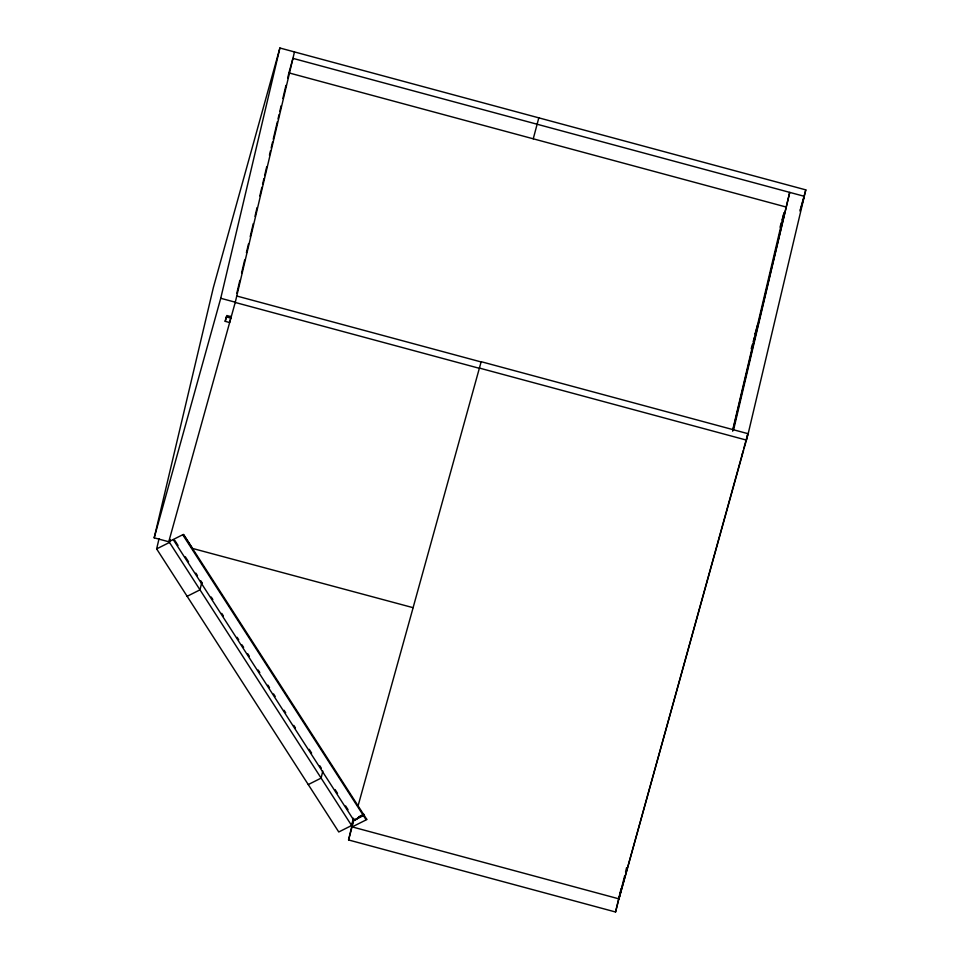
<?xml version="1.0" encoding="UTF-8"?>
<svg xmlns="http://www.w3.org/2000/svg" width="960" height="960" viewBox="0 0 960 960"><rect width="100%" height="100%" fill="white"/><g stroke="black" fill="none" stroke-linecap="round" stroke-linejoin="round"><path stroke-width="1.44" d="M236.76 296.016L481.104 361.944L413.1 607.68L192.444 548.412L183.42 534.408L168.756 541.764L154.188 537.828L213.36 287.544L279.9 48L805.812 189.876L748.164 433.728L618.924 898.86L743.4 450.132M353.34 818.22L351.624 825.516L338.76 831.972L156.636 548.892L159.06 538.68M154.188 537.828L220.74 298.284L279.9 48M351.624 825.516L169.5 542.436L170.196 539.52M231.036 316.716L229.656 322.536L225.204 321.336L226.236 316.968M236.772 293.448L239.868 280.356M241.584 273.072L244.68 259.98M246.408 252.708L248.472 243.972M250.188 236.7L253.284 223.596M255 216.324L257.064 207.6M259.824 195.96L261.888 187.224M262.572 184.308L263.952 178.488M264.636 175.584L266.7 166.848M269.448 155.208L270.48 150.84M271.176 147.936L272.544 142.116M273.24 139.2L277.368 121.74M278.052 118.836L279.084 114.468M279.768 111.552L281.148 105.732M282.864 98.46L285.96 85.368M287.676 78.084L289.056 72.264M294.468 51.924L235.236 302.46L479.58 368.376M201.672 582.792L200.004 589.836L187.14 596.304M322.788 771.06L321.12 778.116L308.256 784.572M624.696 875.652L615.564 912L348.576 839.964L353.388 819.6M538.812 117.852L533.256 138.804M615.564 912L621.072 888.72M625.536 872.112L626.568 867.732M733.116 428.268L784.08 212.712L782.076 219.924M732.672 431.208L789.72 192.384L733.596 429.792M741.78 455.94L742.248 453.972M354.672 819.168L354.828 819.756A2.028 0.648 -32.8 0 0 356.448 818.928L357.228 818.364M289.284 71.568L292.944 58.368L804.288 196.308L800.076 211.188M225.204 321.336L226.824 315.528L231.264 316.728M230.652 318.288L231.3 315.972M168.756 541.764L235.296 302.208L220.74 298.284M348.576 839.964L354.048 819.36M358.068 805.86L412.98 608.196M780.072 227.136L781.272 222.804M755.136 333.636L757.536 324.984M751.212 348.72L752.412 344.4M753.216 341.508L754.416 337.188M755.208 334.296L756.012 331.416M800.196 210.072L805.812 189.876M743.856 448.176L747.888 433.656L746.376 440.088L479.64 368.136M359.1 817.02L358.812 817.236A7.572 2.424 -32.8 0 0 357.804 817.944L357.576 818.112M363.792 814.704L360.312 816.648A6.756 2.172 -32.8 0 0 358.08 818.076L356.688 819.096A2.856 0.912 -32.8 0 1 354.42 820.236A2.016 0.648 -32.8 0 1 353.796 820.236L173.244 539.592M156.636 548.892L169.5 542.436M358.656 816.84L363.852 814.236M353.724 820.464L364.38 815.112M366.648 819.132L365.928 819.492L182.952 535.08L183.672 534.72L366.864 819.528L352.2 826.908L619.2 898.932M288.912 72.888L785.82 206.94M481.164 361.692L748.164 433.728M226.668 316.98L231 318.144M174.792 540.408L178.032 545.436M185.316 556.764L188.556 561.792M195.84 573.12L197.46 575.64M200.7 580.68L202.32 583.188M211.224 597.036L212.844 599.556M221.748 613.392L223.368 615.912M237.132 637.308L238.752 639.816M241.992 644.856L243.612 647.376M247.656 653.664L249.276 656.184M258.18 670.02L259.8 672.54M267.9 685.128L269.52 687.648M273.564 693.936L275.184 696.456M284.088 710.292L285.708 712.812M293.808 725.4L295.428 727.92M309.192 749.304L311.616 753.084M319.716 765.672L321.336 768.18M335.1 789.576L337.524 793.356M345.624 805.944L348.048 809.712"/></g></svg>
